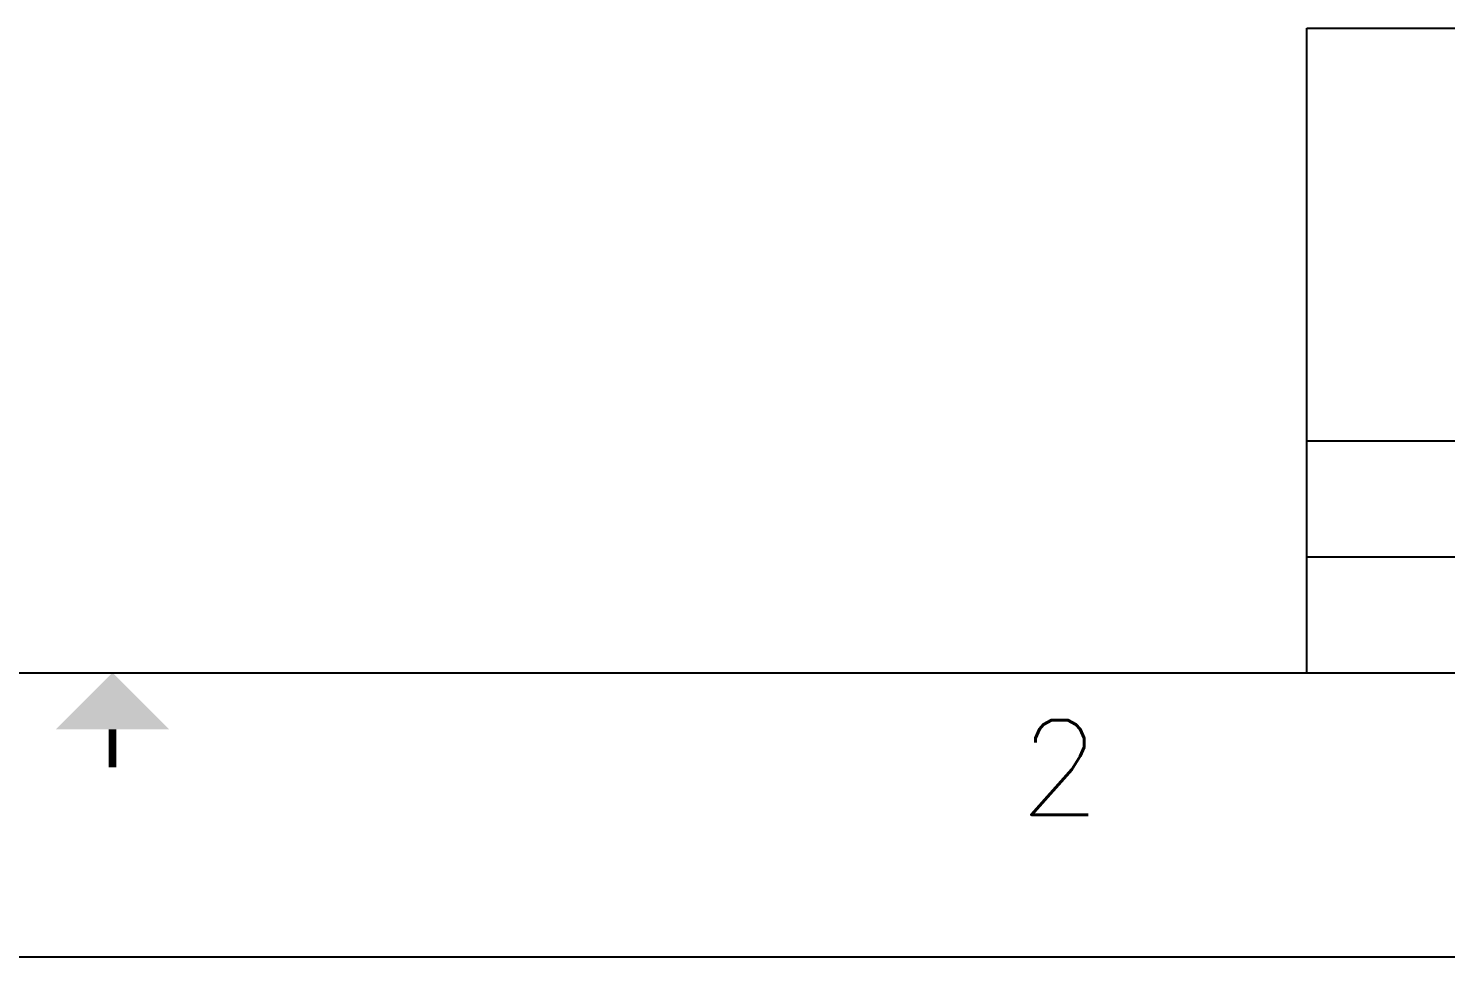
# Model space of a CAD drawing. Header units: inches. Extents: x 3 to 161, y -3 to 114.
# Drawn here: x 81.89 to 109.32, y -3 to 14.98 of the extents above; entities that cross this region are included whole.
import ezdxf
from ezdxf.enums import TextEntityAlignment as Align

# ---------------------------------------------------------------- set-up
doc = ezdxf.new("R2010")
doc.units = ezdxf.units.IN
doc.header["$MEASUREMENT"] = 0
doc.layers.add('Title Block', color=7, linetype='Continuous')
doc.layers.add('Viewport', color=7, linetype='Continuous')
doc.styles.add('Roman', font='romans')
doc.styles.add('WD', font='romans.shx')

# ---------------------------------------------------------------- blocks, each defined once
blk = doc.blocks.new('ANSI_border_C')
at = {"layer": 'Title Block'}
for p, q in [((0.5, 0.75), (20.5, 0.75)), ((0, 0), (21, 0))]:
    blk.add_line(p, q, dxfattribs=at)
at = {"layer": 'Title Block', "const_width": 0.02}
blk.add_lwpolyline([(10.5, 0.5), (10.5, 0.6)], dxfattribs=at)
at = {"layer": 'Title Block'}
blk.add_solid([(10.35, 0.6), (10.65, 0.6), (10.5, 0.75)], dxfattribs=at)
at = {"layer": 'Title Block', "style": 'Roman'}
blk.add_text('2', height=0.25, dxfattribs=at).set_placement((13, 0.5), align=Align.MIDDLE_CENTER)
blk = doc.blocks.new('JIC_border_C')
at = {"xscale": 7.334742009448171, "yscale": 7.334742009448171, "zscale": 7.334742009448171}
blk.add_blockref('ANSI_border_C', (6.5, -3), dxfattribs=at)
blk = doc.blocks.new('JIC_tblock_desc_C')
blk.add_line((-6.25, 0), (0, 0))
at = {"layer": 'Title Block'}
for p, q in [((-6.25, 0), (-6.25, 1.75)), ((-6.25, 1.75), (0, 1.75)), ((-6.25, 0.63), (0, 0.63)), ((-6.25, 0.315), (-4.25, 0.315))]:
    blk.add_line(p, q, dxfattribs=at)
at = {"color": 0, "style": 'Roman', "flags": 8}
for tag, p in [('FNAME', (-20.3492, 6.8195)), ('REVDATE', (-20.3492, 4.1057)), ('USER', (-20.3492, 1.4768))]:
    blk.add_attdef(tag, p, '', height=0.15, rotation=90, dxfattribs=at)
at = {"style": 'WD'}
for tag, p in [('PROJDESC', (-2.125, 1.5)), ('TITLE1', (-2.125, 1.095)), ('TITLE2', (-2.125, 0.785))]:
    blk.add_attdef(tag, text='', height=0.08, dxfattribs=at).set_placement(p, align=Align.CENTER)
for tag, p in [('SIZE', (-4.1624, 0.3198)), ('FSCM_NO', (-3.4004, 0.3365)), ('DWG_NO', (-1.6588, 0.3365)), ('REV', (-0.2648, 0.3031)), ('SHEET', (-0.8829, 0.0925)), ('SCALE', (-3.6344, 0.0688))]:
    blk.add_attdef(tag, p, '', height=0.065, dxfattribs=at)
at = {"style": 'WD', "flags": 1}
blk.add_attdef('WD_TB', (-5.5702, 0.1772), '', height=0.086, dxfattribs=at)

msp = doc.modelspace()

# ---------------------------------------------------------------- block references
at = {"xscale": 7.13201241998512, "yscale": 7.13201241998512, "zscale": 7.13201241998512}
msp.add_blockref('JIC_tblock_desc_C', (151.208, 2.501), dxfattribs=at)
at = {"layer": 'Viewport'}
msp.add_blockref('JIC_border_C', (0, 0), dxfattribs=at)

doc.saveas('drawing.dxf')
